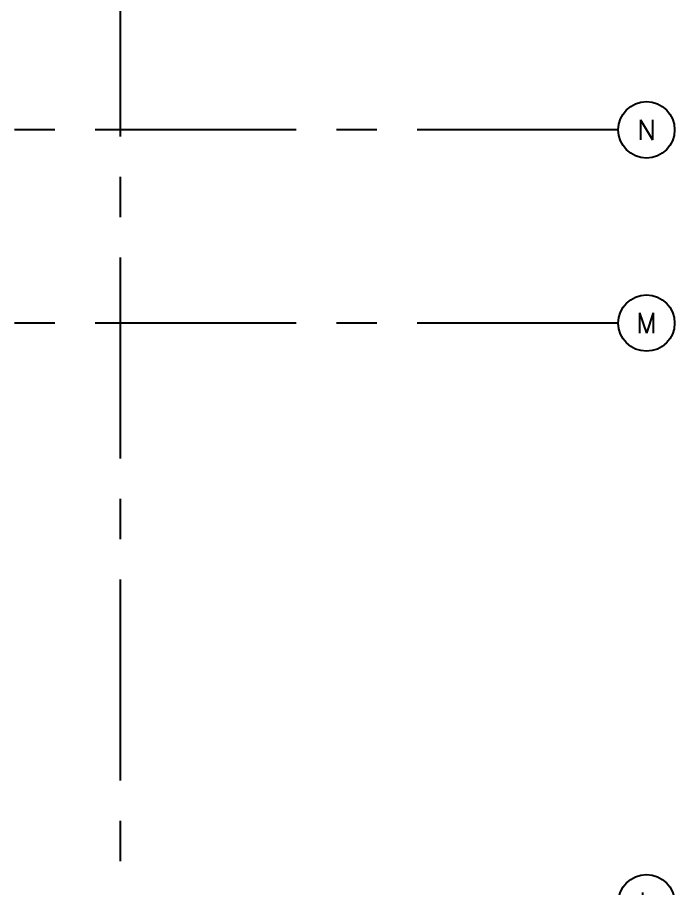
# Model space of a CAD drawing. Extents: x 417877.3 to 417955.8, y 43396.6 to 43486.9.
# Drawn here: x 417947.65 to 417955.81, y 43467.35 to 43478.18 of the extents above; entities that cross this region are included whole.
import ezdxf
from ezdxf.enums import TextEntityAlignment as Align

# ---------------------------------------------------------------- set-up
doc = ezdxf.new("R2010")
doc.units = 0
doc.header["$MEASUREMENT"] = 0
doc.linetypes.add('CENTERX2', pattern=[4, 2.5, -0.5, 0.5, -0.5])
for name, color, linetype in [('AX-CR', 7, 'CONTINUOUS'), ('AX-TXT', 2, 'CONTINUOUS'), ('AXES', 11, 'CENTERX2')]:
    doc.layers.add(name, color=color, linetype=linetype)
doc.styles.add('ROMANS', font='ROMANS.shx', dxfattribs={"width": 0.6})

# ---------------------------------------------------------------- blocks, each defined once
blk = doc.blocks.new('AXR')
at = {"layer": 'AX-CR'}
blk.add_circle((350, 0), 350, dxfattribs=at)
at = {"layer": 'AX-TXT', "style": 'ROMANS'}
blk.add_attdef('AX', text='', height=250, dxfattribs=at).set_placement((350, 0), align=Align.MIDDLE)

msp = doc.modelspace()

# ---------------------------------------------------------------- linework, layer by layer
at = {"layer": 'AXES'}
for p, q in [((417948.928, 43408.695), (417948.928, 43486.234)), ((417955.111, 43476.779), (417885.288, 43476.779)), ((417955.111, 43474.379), (417885.288, 43474.379))]:
    msp.add_line(p, q, dxfattribs=at)

# ---------------------------------------------------------------- block references
at = {"layer": 'AXES', "xscale": 0.0009999871253967285, "yscale": 0.001000002026557922, "zscale": 0.001}
for p, values in [((417955.111, 43476.779), {'AX': 'N'}), ((417955.111, 43474.379), {'AX': 'M'}), ((417955.111, 43467.179), {'AX': 'L'})]:
    msp.add_blockref('AXR', p, dxfattribs=at).add_auto_attribs(values)

doc.saveas('drawing.dxf')
